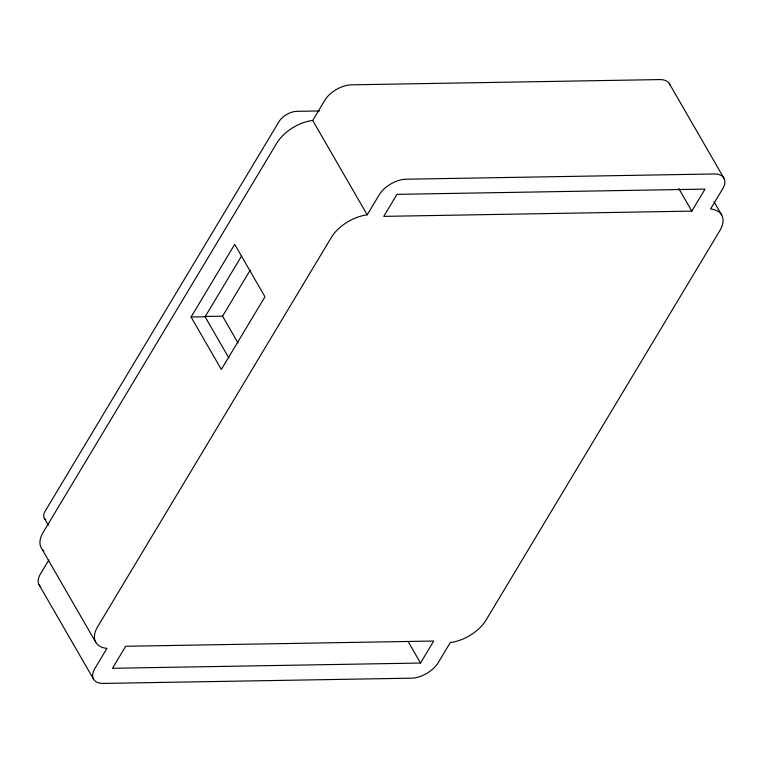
<?xml version="1.0" encoding="UTF-8"?>
<svg xmlns="http://www.w3.org/2000/svg" width="763" height="763" viewBox="0 0 763 763"><rect width="100%" height="100%" fill="white"/><g stroke="black" fill="none" stroke-linecap="round" stroke-linejoin="round"><path stroke-width="1.14" d="M191.074 317.017L234.689 244.351L264.961 296.788L221.346 369.454L191.074 317.017L205.085 316.779L241.432 256.225M48.813 560.071L40.325 574.196A21.831 12.113 -30 0 0 40.029 586.089M95.795 642.341L41.307 547.958A32.027 17.768 -30 0 1 43.148 532.393L276.988 142.843A32.027 17.768 -30 0 1 312.716 120.449L324.828 100.268A21.831 12.113 -30 0 1 351.571 84.827L659.614 79.581A21.831 12.113 -30 0 1 670.067 85.265M204.913 316.483L222.567 316.178L250.159 270.207M367.213 214.832L379.325 194.651A21.831 12.113 -30 0 1 406.069 179.21L714.101 173.964A21.831 12.113 -30 0 1 722.675 188.804L710.553 208.986A32.027 17.768 -30 0 1 719.852 230.607L486.012 620.157A32.027 17.768 -30 0 1 450.284 642.551L438.172 662.732A21.831 12.113 -30 0 1 411.429 678.173L103.386 683.419A21.831 12.113 -30 0 1 94.822 668.588L106.934 648.397A32.027 17.768 -30 0 1 97.635 626.776L331.485 237.236A32.027 17.768 -30 0 1 367.213 214.832L312.716 120.449M420.518 663.037L433.727 641.025L125.685 646.271L112.476 668.283L420.518 663.037L408.071 641.492M691.803 211.113L705.022 189.1L396.979 194.355L383.76 216.368L691.803 211.113L678.774 188.547M319.43 110.95L296.826 111.341A14.554 8.078 -30 0 0 279 121.632L45.16 511.172A14.554 8.078 -30 0 0 45.799 519.813M669.437 83.796L723.925 178.18M713.996 201.709L721.693 215.042M222.567 316.178L238.046 342.997M205.085 316.779L228.824 357.904M44.321 518.249L48.355 525.24M39.075 584.82L93.563 679.204M43.882 550.905A32.027 17.768 -30 0 1 42.699 549.827"/></g></svg>
